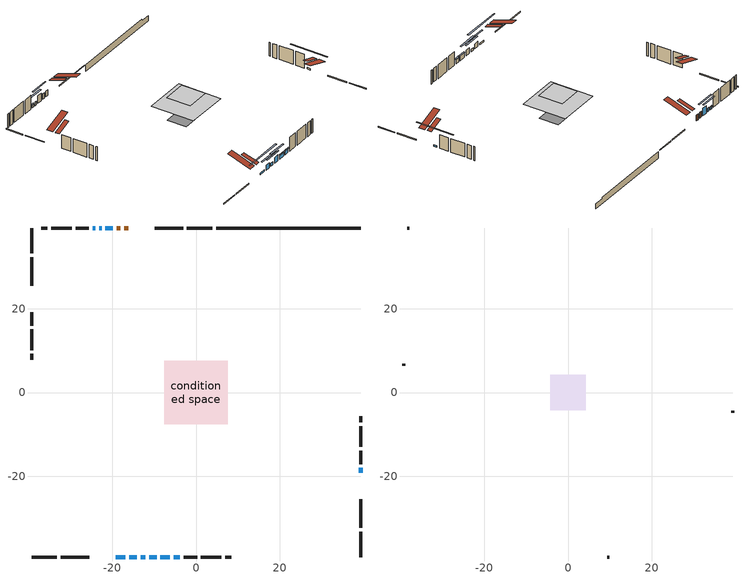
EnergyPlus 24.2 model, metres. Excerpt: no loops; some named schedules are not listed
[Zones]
conditioned space
 floor outside (Floor1 construction): -2.58,-2.58 -2.58,2.58 2.58,2.58 2.58,-2.58 z0.7
 floor adiabatic (AdiabaticFloorConstruction): -7.63,-7.63 -7.63,7.63 7.63,7.63 7.63,-7.63 z3.14
 floor foundation (Slab1 construction): -5.19,-3.42 -5.19,3.42 5.19,3.42 5.19,-3.42 z-1.62
 wall outside (RimJoist1 construction): 3.93,39.3 -2.15,39.3 / -39.3,-39.3 -33.22,-39.3 / -39.3,39.3 -39.3,33.22 / 39.3,-39.3 39.3,-33.22 z0.7:1
 wall outside (RimJoist2 construction): -3.08,39.3 -9.88,39.3 / -32.29,-39.3 -25.49,-39.3 / -39.3,32.29 -39.3,25.49 / 39.3,-32.29 39.3,-25.49 z0.7:1
 wall outside (AdiabaticWallConstruction 1): -16.21,39.3 -17.2,39.3 / -18.12,39.3 -18.97,39.3 z0.7:2.73
 wall outside (AdiabaticWallConstruction): -19.89,39.3 -21.62,39.3 z0.7:3.39; 39.3,-19.17 39.3,-18.02 / -19.17,-39.3 -16.88,-39.3 z0.7:1.23; -22.55,39.3 -23.14,39.3 z0.7:2; -15.95,-39.3 -14.17,-39.3 z0.7:2.43; -13.25,-39.3 -12.11,-39.3 z0.7:1.67; -11.18,-39.3 -9.43,-39.3 z0.7:2.71; -24.06,39.3 -24.65,39.3 z0.7:1.63; -8.5,-39.3 -6.22,-39.3 / -5.29,-39.3 -3.86,-39.3 z0.7:2.21
 wall outside (Wall1 construction): -25.58,39.3 -28.76,39.3 / -2.93,-39.3 0.25,-39.3 / -39.3,19.16 -39.3,15.98 / 39.3,-17.09 39.3,-13.91 z0.7:5.58
 wall outside (Wall2 construction): -29.69,39.3 -34.6,39.3 / 1.18,-39.3 6.09,-39.3 / -39.3,15.05 -39.3,10.14 / 39.3,-12.98 39.3,-8.07 z0.7:5.58
 wall outside (Wall3 construction): -35.53,39.3 -36.96,39.3 / 7.02,-39.3 8.45,-39.3 / -39.3,9.21 -39.3,7.78 / 39.3,-7.14 39.3,-5.71 z0.7:5.58
 wall foundation (FoundationWall1 construction): 4.85,39.3,-1.62 4.85,39.3,0.7 35.85,39.3,0.7 35.85,39.3,0.17 39.3,39.3,0.17 39.3,39.3,-1.62
 window (WindowConstruction): -19.89,39.3 -21.62,39.3 z0.7:3.39
 window (WindowConstruction 8): 39.3,-19.16 39.3,-18.02 z0.7:1.23
 window (WindowConstruction 9): -19.16,-39.3 -16.88,-39.3 z0.7:1.23
 window (WindowConstruction 1): -22.55,39.3 -23.14,39.3 z0.7:2
 window (WindowConstruction 2): -15.95,-39.3 -14.17,-39.3 z0.7:2.43
 window (WindowConstruction 3): -13.24,-39.3 -12.11,-39.3 z0.7:1.67
 window (WindowConstruction 4): -11.18,-39.3 -9.43,-39.3 z0.7:2.71
 window (WindowConstruction 5): -24.07,39.3 -24.65,39.3 z0.7:1.63
 window (WindowConstruction 6): -8.5,-39.3 -6.22,-39.3 z0.7:2.21
 window (WindowConstruction 7): -5.29,-39.3 -3.86,-39.3 z0.7:2.21
 door (Door): -16.21,39.3 -17.2,39.3 z0.7:2.73
 door (Door 1): -18.13,39.3 -18.97,39.3 z0.7:2.73
 ceiling adiabatic (AdiabaticFloorConstruction): 7.63,-7.63 7.63,7.63 -7.63,7.63 -7.63,-7.63 z3.14
 roof outside (Roof2 construction): -15.28,39.3,5.58 -15.28,34.03,7.33 -13.89,34.03,7.33 -13.89,39.3,5.58; -20.09,-39.3,5.58 -20.09,-34.03,7.33 -21.48,-34.03,7.33 -21.48,-39.3,5.58; -39.3,20.09,5.58 -34.03,20.09,7.33 -34.03,21.48,7.33 -39.3,21.48,5.58; 39.3,-20.09,5.58 34.03,-20.09,7.33 34.03,-21.48,7.33 39.3,-21.48,5.58
attic - vented
 floor to conditioned space (Floor2 construction Reversed): -4.18,-4.18 -4.18,4.18 4.18,4.18 4.18,-4.18 z5.58
 wall outside (Wall4 construction): -37.89,39.3 -38.37,39.3 / 9.38,-39.3 9.85,-39.3 / -39.3,6.85 -39.3,6.38 / 39.3,-4.78 39.3,-4.31 z0.7:5.58
 roof outside (Roof1 construction): -12.96,39.3,5.58 -12.96,31.15,8.29 -10.81,31.15,8.29 -10.81,39.3,5.58; -22.41,-39.3,5.58 -22.41,-31.15,8.29 -24.56,-31.15,8.29 -24.56,-39.3,5.58; -39.3,22.41,5.58 -31.15,22.41,8.29 -31.15,24.56,8.29 -39.3,24.56,5.58; 39.3,-22.41,5.58 31.15,-22.41,8.29 31.15,-24.56,8.29 39.3,-24.56,5.58
shading: -24.26,39.3 -17.26,39.3 -17.26,39.71 -24.26,39.71 z6.03; 39.3,-11.91 39.3,-25.28 39.71,-25.28 39.71,-11.91 z7.34; -10.77,-39.3 -25.28,-39.3 -25.28,-39.71 -10.77,-39.71 z7.34; -25.78,39.3 -19.91,39.3 -19.91,39.71 -25.78,39.71 z4.63; -11.53,-39.3 -18.59,-39.3 -18.59,-39.71 -11.53,-39.71 z5.07; -9.47,-39.3 -15.88,-39.3 -15.88,-39.71 -9.47,-39.71 z4.31; -6.79,-39.3 -13.82,-39.3 -13.82,-39.71 -6.79,-39.71 z5.35; -24.85,39.3 -23.87,39.3 -23.87,39.71 -24.85,39.71 z1.83; -6.02,-39.3 -8.7,-39.3 -8.7,-39.71 -6.02,-39.71 z2.41; -3.66,-39.3 -5.49,-39.3 -5.49,-39.71 -3.66,-39.71 z2.41
[Building]
Building 1: Terrain=Suburbs
[Site:Location]
Montreal Intl AP_QC: Latitude {deg}=45.47; Longitude {deg}=-73.74; Time Zone {hr}=-5; Elevation {m}=36; Keep Site Location Information=Yes
[Site:GroundTemperature:Shallow]
2.07863, -0.316383, -0.508184, 0.628371, 5.19101, 9.73239, 13.6695, 16.1636, 16.3755, 14.347, 10.5102, 6.10817
[Site:WaterMainsTemperature]
Calculation Method=Schedule; Temperature Schedule=mains temperature schedule
[Material] Roughness=Rough; Thermal Absorptance=0.9
Name | Thickness {m} | Conductivity {W/m-K} | Density {kg/m3} | Specific Heat {J/kg-K} | Solar Absorptance | Visible Absorptance
asphalt or fiberglass shingles | 0.00635 | 0.162714 | 1121.4 | 1465.45 | 0.4 | 0.4
ceiling loosefill ins | 0.169333 | 0.0480833 | 16.02 | 1046.75 | 0.7 | 0.7
ceiling stud and cavity | 0.1397 | 0.515167 | 65.682 | 1177.47 | 0.7 | 0.7
concrete 4.0 in. | 0.1016 | 1.803125 | 2242.8 | 837.4 | 0.7 | 0.7
concrete 8.0 in. | 0.2032 | 1.803125 | 2242.8 | 837.4 | 0.7 | 0.7
door material | 0.04445 | 0.188738 | 512.64 | 1214.23 | 0.7 | 0.7
exterior vertical ins | 0.0648523 | 0.029427 | 32.04 | 1214.23 | 0.7 | 0.7
floor covering | 0.0127 | 0.0433444 | 54.468 | 1339.84 | 0.6 | 0.6
floor rigid ins; rim joist rigid ins; roof rigid ins; wall rigid ins | 0.051816 | 0.029427 | 32.04 | 1214.23 | 0.7 | 0.7
floor rigid ins 1; wall rigid ins 1 | 0.512978 | 0.029427 | 32.04 | 1214.23 | 0.7 | 0.7
floor stud and cavity | 0.1397 | 0.352303 | 92.3553 | 1139.71 | 0.7 | 0.7
floor stud and cavity 1 | 0.1397 | 1.75129 | 37.0049 | 1207.88 | 0.7 | 0.7
furniture material conditioned space 1 | 0.1524 | 0.115458 | 640.8 | 1214.23 | 0.6 | 0.6
gypsum board | 0.0127 | 0.160291 | 801 | 837.4 | 0.6 | 0.6
gypsum board 1 | 0.0127 | 0.160291 | 801 | 837.4 | 0.7 | 0.7
osb sheathing 0.5 in. | 0.0127 | 0.115458 | 512.64 | 1214.23 | 0.7 | 0.7
osb sheathing 0.75 in. | 0.01905 | 0.115458 | 512.64 | 1214.23 | 0.7 | 0.7
osb sheathing 2.0 in. | 0.0508 | 0.115458 | 512.64 | 1214.23 | 0.7 | 0.7
rim joist stud and cavity | 0.0508 | 0.034693 | 125.044 | 1163.47 | 0.6 | 0.6
rim joist stud and cavity 1 | 0.0508 | 0.268173 | 125.044 | 1163.47 | 0.6 | 0.6
roof stud and cavity | 0.2032 | 0.153094 | 78.34581 | 1123.46 | 0.7 | 0.7
wall stud and cavity | 0.1397 | 0.14747 | 139.0536 | 1170.24 | 0.7 | 0.7
wall stud and cavity 1 | 0.1397 | 0.148854 | 139.0536 | 1170.24 | 0.7 | 0.7
wall stud and cavity 2 | 0.1397 | 0.145044 | 139.0536 | 1170.24 | 0.7 | 0.7
wall stud and cavity 3 | 0.0889 | 6.1454 | 50.32683 | 1063.81 | 0.6 | 0.6
wall stud and cavity 4 | 0.0889 | 0.380278 | 52.3479 | 1209.89 | 0.7 | 0.7
wall stud and cavity 5 | 0.0889 | 0.391764 | 83.0341 | 1211.67 | 0.7 | 0.7
wood siding | 0.0254 | 0.102417 | 544.68 | 1172.36 | 0.4 | 0.4
wood siding 1 | 0.00254 | 0.102417 | 544.68 | 1172.36 | 0.4 | 0.4
wood siding 2; wood siding 3; wood siding 4 | 0.0254 | 0.102417 | 544.68 | 1172.36 | 0.7 | 0.7
[WindowMaterial:SimpleGlazingSystem]
Name | U-Factor {W/m2-K} | Solar Heat Gain Coefficient
WindowMaterial | 1.99127 | 0.62
WindowMaterial 1 | 2.166157 | 0.49
WindowMaterial 2 | 3.11893 | 0.62
WindowMaterial 3 | 3.929176 | 0.59
WindowMaterial 4 | 3.56749 | 0.61
WindowMaterial 5 | 2.19284 | 0.47
WindowMaterial 6 | 3.50276 | 0.61
WindowMaterial 7 | 3.3591 | 0.61
WindowMaterial 8 | 4.58896 | 0.56
[Construction]
AdiabaticFloorConstruction: floor stud and cavity 1, floor rigid ins 1, osb sheathing 0.75 in., floor covering
AdiabaticWallConstruction: wood siding 3, wall rigid ins 1, wall stud and cavity 4, gypsum board
AdiabaticWallConstruction 1: wood siding 4, wall rigid ins 1, wall stud and cavity 4, gypsum board
Door; Door 1: door material
Floor1 construction: floor stud and cavity, floor rigid ins, osb sheathing 0.75 in., floor covering
Floor2 construction Reversed: gypsum board, ceiling stud and cavity, ceiling loosefill ins
FoundationWall1 construction: concrete 8.0 in., gypsum board 1
furniture construction conditioned space 1: furniture material conditioned space 1
PartitionWallConstruction: gypsum board, wall stud and cavity 5, gypsum board
RimJoist1 construction: wood siding 2, rim joist rigid ins, osb sheathing 2.0 in., rim joist stud and cavity
RimJoist2 construction: wood siding 2, rim joist rigid ins, osb sheathing 2.0 in., rim joist stud and cavity 1
Roof1 construction: asphalt or fiberglass shingles
Roof2 construction: asphalt or fiberglass shingles, roof rigid ins, osb sheathing 0.75 in., roof stud and cavity, gypsum board
Slab1 construction: concrete 4.0 in.
Wall1 construction: wood siding, wall rigid ins, osb sheathing 0.5 in., wall stud and cavity, gypsum board
Wall2 construction: wood siding, wall rigid ins, osb sheathing 0.5 in., wall stud and cavity 1, gypsum board
Wall3 construction: wood siding, wall rigid ins, osb sheathing 0.5 in., wall stud and cavity 2, gypsum board
Wall4 construction: wood siding 1, wall stud and cavity 3
WindowConstruction: WindowMaterial
WindowConstruction 1: WindowMaterial 1
WindowConstruction 2: WindowMaterial 2
WindowConstruction 3: WindowMaterial 3
WindowConstruction 4: WindowMaterial 4
WindowConstruction 5: WindowMaterial 5
WindowConstruction 6: WindowMaterial 6
WindowConstruction 7: WindowMaterial 7
WindowConstruction 8; WindowConstruction 9: WindowMaterial 8
[Zone] Multiplier=1; Part of Total Floor Area=Yes
Name | Volume {m3}
attic - vented | 30.9002
conditioned space | 607.9
[Space]
Name | Zone | Volume {m3}
attic - vented 1 | attic - vented | 30.9002
conditioned space 1 | conditioned space | 607.9
[ZoneInfiltration:EffectiveLeakageArea]
infil attic - vented 1: Zone or Space=attic - vented 1; Schedule=Always On Discrete; Effective Air Leakage Area {cm2}=2802; Stack Coefficient=0.000528083; Wind Coefficient=1.55264e-05
[ZoneMixing]
whole house fan mix: Zone or Space=attic - vented; Schedule=Always On Continuous; Design Flow Rate Calculation Method=Flow/Zone; Design Flow Rate {m3/s}=0; Source Zone or Space=conditioned space
[SurfaceProperty:ExposedFoundationPerimeter]
Slab1: Exposed Perimeter Calculation Method=TotalExposedPerimeter; Total Exposed Perimeter {m}=34.443
[InternalMass] Zone or ZoneList=conditioned space; Space or SpaceList=conditioned space 1
Name | Construction | Surface Area {m2}
furniture mass conditioned space 1 | furniture construction conditioned space 1 | 132.1
partition wall mass | PartitionWallConstruction | 330.25
[Lights]
interior lighting: Zone or ZoneList or Space or SpaceList=conditioned space 1; Schedule=interior lighting schedule; Design Level Calculation Method=LightingLevel; Lighting Level {W}=343.2; Return Air Fraction=0; Fraction Radiant=0.6; Fraction Visible=0.2; Fraction Replaceable=1
[People]
occupants: Zone or ZoneList or Space or SpaceList=conditioned space 1; Number of People Schedule=occupants schedule; Number of People Calculation Method=People; Number of People=3; Fraction Radiant=0.314171; Sensible Heat Fraction=0.56303; Activity Level Schedule=occupants activity schedule; Carbon Dioxide Generation Rate {m3/s-W}=0; Enable ASHRAE 55 Comfort Warnings=No; Mean Radiant Temperature Calculation Type=EnclosureAveraged
[ElectricEquipment] Zone or ZoneList or Space or SpaceList=conditioned space 1; Design Level Calculation Method=EquipmentLevel
Name | Schedule | Design Level {W} | Fraction Latent | Fraction Radiant | Fraction Lost
clothes dryer | clothes dryer schedule | 140.772 | 0.015 | 0.081 | 0.85
clothes washer | clothes washer schedule | 32.1985 | 0.03 | 0.162 | 0.7
cooking range | cooking range schedule | 215.147 | 0.08 | 0.432 | 0.2
dishwasher | dishwasher schedule | 66.8632 | 0.3 | 0.18 | 0.4
fridge | fridge schedule | 72.9452 | 0 | 0.6 | 0
mech vent bath fan 0 | mech vent bath fan 0 schedule | 50.2 | 0 | 0 | 1
mech vent bath fan 1 | mech vent bath fan 1 schedule | 50.2 | 0 | 0 | 1
mech vent house fan | mech vent house fan schedule | 14.1667 | 0 | 0 | 1
mech vent house fan cfis | mech vent house fan cfis schedule | 0 | 0 | 0 | 0
mech vent range fan 0 | mech vent range fan 0 schedule | 57 | 0 | 0 | 1
misc plug loads | misc plug loads schedule | 494.7 | 0.045 | 0.513 | 0.1
whole house fan | Always On Discrete | 0 | 0 | 0 | 1
[OtherEquipment] Zone or ZoneList or Space or SpaceList=conditioned space 1; Design Level Calculation Method=EquipmentLevel
Name | Fuel Type | Schedule | Design Level {W} | Fraction Latent | Fraction Radiant | Fraction Lost
clothes dryer 1 | Electricity | clothes dryer schedule | 0 | 0.015 | 0.081 | 0.85
cooking range 1 | Electricity | cooking range schedule | 0 | 0.08 | 0.432 | 0.2
general water use latent | None | general water use schedule | 62.594 | 1 | 0 | 0
general water use sensible | None | general water use schedule | -61.6891 | 0 | 0.6 | 0
mech vent house fan latent load | None | Always On Discrete | 0 | 1 | 0 | 0
mech vent house fan sensible load | None | Always On Discrete | 0 | 0 | 0 | 0
water heater energy adjustment1 | Electricity | Always On Discrete | 0.01 | 0 | 0 | 1
[ZoneInfiltration:DesignFlowRate] Zone or ZoneList or Space or SpaceList=conditioned space 1; Schedule=Always On Discrete; Design Flow Rate Calculation Method=Flow/Zone; Design Flow Rate {m3/s}=0
infil flow; natural vent flow; whole house fan flow
[ZoneControl:Thermostat]
conditioned space Thermostat: Zone or ZoneList=conditioned space; Control Type Schedule=conditioned space Thermostat Schedule; Control 1=conditioned space temperature setpoint; Temperature Difference Between Cutout And Setpoint {deltaC}=0
[ZoneHVAC:Baseboard:Convective:Electric]
electric baseboard: Availability Schedule=Always On Discrete; Heating Design Capacity {W}=13007.1; Efficiency=1
[AirLoopHVAC:UnitarySystem]
unit heater unitary system: Control Type=Load; Controlling Zone or Thermostat Location=conditioned space; Dehumidification Control Type=None; Availability Schedule=Always On Discrete; Supply Fan=unit heater supply fan; Fan Placement=BlowThrough; Supply Air Fan Operating Mode Schedule=unit heater auto fan schedule; Heating Coil=unit heater htg coil; DX Heating Coil Sizing Ratio=1; Use DOAS DX Cooling Coil=No; Minimum Supply Air Temperature {C}=2; Latent Load Control=SensibleOnlyLoadControl; Cooling Supply Air Flow Rate Method=None; Heating Supply Air Flow Rate Method=SupplyAirFlowRate; Heating Supply Air Flow Rate {m3/s}=0.00141584; No Load Supply Air Flow Rate Method=SupplyAirFlowRate; No Load Supply Air Flow Rate {m3/s}=0; No Load Supply Air Flow Rate Control Set To Low Speed=Yes; Maximum Supply Air Temperature {C}=48.8889; Maximum Outdoor Dry-Bulb Temperature for Supplemental Heater Operation {C}=21; Ancillary On-Cycle Electric Power {W}=0; Ancillary Off-Cycle Electric Power {W}=0
[Fan:SystemModel]
unit heater supply fan: Availability Schedule=Always On Discrete; Design Maximum Air Flow Rate {m3/s}=0.00141584; Speed Control Method=Discrete; Electric Power Minimum Flow Rate Fraction=0.2; Design Pressure Rise {Pa}=500; Motor Efficiency=1; Motor In Air Stream Fraction=1; Design Electric Power Consumption {W}=Autosize; Design Power Sizing Method=PowerPerFlow; Electric Power Per Unit Flow Rate {W/(m3/s)}=1e-06; Electric Power Per Unit Flow Rate Per Unit Pressure {W/((m3/s)-Pa)}=1.66667; Fan Total Efficiency=0.7; Motor Loss Radiative Fraction=0; Number of Speeds=1; Speed Flow Fraction 1=1; Speed Electric Power Fraction 1=1
[Coil:Heating:Fuel]
unit heater htg coil: Availability Schedule=Always On Discrete; Fuel Type=OtherFuel1; Burner Efficiency=0.3; Nominal Capacity {W}=0.293071; On Cycle Parasitic Electric Load {W}=0; Off Cycle Parasitic Fuel Load {W}=0
[Zone equipment]
conditioned space: electric baseboard, unit heater unitary system
[Foundation:Kiva]
Foundation Kiva 1: Initial Indoor Air Temperature {C}=18; Wall Height Above Grade {m}=0.699973; Wall Depth Below Slab {m}=0.2032; Custom Block Material Name 1=exterior vertical ins; Custom Block Depth 1 {m}=2.31999; Custom Block X Position 1 {m}=0.2159; Custom Block Z Position 1 {m}=0
[Foundation:Kiva:Settings]
Soil Conductivity {W/m-K}=0.849921; Soil Density {kg/m3}=1842.3; Soil Specific Heat {J/kg-K}=418.7; Ground Solar Absorptivity=0.9; Ground Thermal Absorptivity=0.9; Ground Surface Roughness {m}=0.03; Far-Field Width {m}=40; Deep-Ground Boundary Condition=ZeroFlux; Deep-Ground Depth {m}=40; Minimum Cell Dimension {m}=0.2; Maximum Cell Growth Coefficient=3; Simulation Timestep=Timestep
[Exterior:Lights]
exterior lighting: Schedule=exterior lighting schedule; Design Level {W}=75.6
[EnergyManagementSystem:GlobalVariable]
infil_program_Qfan
infil_program_Qinf
natural_vent_program_Qnv
natural_vent_program_Qwhf
[EnergyManagementSystem:Sensor]
Name | Output:Variable or Output:Meter Index Key | Output:Variable or Output:Meter
airflow_gain | infil flow | Infiltration Sensible Heat Gain Energy
airflow_gain_1 | natural vent flow | Infiltration Sensible Heat Gain Energy
airflow_gain_2 | whole house fan flow | Infiltration Sensible Heat Gain Energy
airflow_loss | infil flow | Infiltration Sensible Heat Loss Energy
airflow_loss_1 | natural vent flow | Infiltration Sensible Heat Loss Energy
airflow_loss_2 | whole house fan flow | Infiltration Sensible Heat Loss Energy
clg_load_cond |  | Cooling:EnergyTransfer:Zone:CONDITIONED SPACE
clg_sp_s; clg_sp_s_1 | cooling setpoint | Schedule Value
clothes_dryer_exhaust_0_sch_s | clothes dryer exhaust 0 schedule | Schedule Value
conditioned_space_clg_unmet_s | conditioned space | Zone Cooling Setpoint Not Met Time
conditioned_space_htg_unmet_s | conditioned space | Zone Heating Setpoint Not Met Time
cool_season | cooling season schedule | Schedule Value
fridge_tin_s | conditioned space | Zone Mean Air Temperature
htg_load_cond |  | Heating:EnergyTransfer:Zone:CONDITIONED SPACE
htg_sp_s; htg_sp_s_1 | heating setpoint | Schedule Value
ig_ee_conv | clothes dryer | Electric Equipment Convective Heating Energy
ig_ee_conv_2 | cooking range | Electric Equipment Convective Heating Energy
ig_ee_conv_4 | fridge | Electric Equipment Convective Heating Energy
ig_ee_conv_5 | misc plug loads | Electric Equipment Convective Heating Energy
ig_ee_conv_6 | whole house fan | Electric Equipment Convective Heating Energy
ig_ee_rad | clothes dryer | Electric Equipment Radiant Heating Energy
ig_ee_rad_2 | cooking range | Electric Equipment Radiant Heating Energy
ig_ee_rad_4 | fridge | Electric Equipment Radiant Heating Energy
ig_ee_rad_5 | misc plug loads | Electric Equipment Radiant Heating Energy
ig_ee_rad_6 | whole house fan | Electric Equipment Radiant Heating Energy
ig_lgt_conv | interior lighting | Lights Convective Heating Energy
ig_lgt_rad | interior lighting | Lights Radiant Heating Energy
ig_lgt_vis | interior lighting | Lights Visible Radiation Heating Energy
ig_oe_conv | clothes dryer 1 | Other Equipment Convective Heating Energy
ig_oe_conv_1 | cooking range 1 | Other Equipment Convective Heating Energy
ig_oe_conv_2 | general water use latent | Other Equipment Convective Heating Energy
ig_oe_conv_3 | general water use sensible | Other Equipment Convective Heating Energy
ig_oe_conv_4 | water heater energy adjustment1 | Other Equipment Convective Heating Energy
ig_oe_rad | clothes dryer 1 | Other Equipment Radiant Heating Energy
ig_oe_rad_1 | cooking range 1 | Other Equipment Radiant Heating Energy
ig_oe_rad_2 | general water use latent | Other Equipment Radiant Heating Energy
ig_oe_rad_3 | general water use sensible | Other Equipment Radiant Heating Energy
ig_oe_rad_4 | water heater energy adjustment1 | Other Equipment Radiant Heating Energy
ig_ppl_conv | occupants | People Convective Heating Energy
ig_ppl_rad | occupants | People Radiant Heating Energy
im_conv | furniture mass conditioned space 1 | Surface Inside Face Convection Heat Gain Energy
im_conv_1 | partition wall mass | Surface Inside Face Convection Heat Gain Energy
im_ig | furniture mass conditioned space 1 | Surface Inside Face Internal Gains Radiation Heat Gain Energy
im_ig_1 | partition wall mass | Surface Inside Face Internal Gains Radiation Heat Gain Energy
im_lgt | furniture mass conditioned space 1 | Surface Inside Face Lights Radiation Heat Gain Energy
im_lgt_1 | partition wall mass | Surface Inside Face Lights Radiation Heat Gain Energy
im_sol | furniture mass conditioned space 1 | Surface Inside Face Solar Radiation Heat Gain Energy
im_sol_1 | partition wall mass | Surface Inside Face Solar Radiation Heat Gain Energy
im_surf | furniture mass conditioned space 1 | Surface Inside Face Net Surface Thermal Radiation Heat Gain Energy
im_surf_1 | partition wall mass | Surface Inside Face Net Surface Thermal Radiation Heat Gain Energy
mech_vent_bath_fan_0_sch_s | mech vent bath fan 0 schedule | Schedule Value
mech_vent_bath_fan_1_sch_s | mech vent bath fan 1 schedule | Schedule Value
mech_vent_range_fan_0_sch_s | mech vent range fan 0 schedule | Schedule Value
mv_conv | mech vent bath fan 0 | Electric Equipment Convective Heating Energy
mv_conv_1 | mech vent bath fan 1 | Electric Equipment Convective Heating Energy
mv_conv_2 | mech vent house fan | Electric Equipment Convective Heating Energy
mv_conv_3 | mech vent house fan cfis | Electric Equipment Convective Heating Energy
mv_conv_4 | mech vent range fan 0 | Electric Equipment Convective Heating Energy
mv_conv_5 | mech vent house fan latent load | Other Equipment Convective Heating Energy
mv_conv_6 | mech vent house fan sensible load | Other Equipment Convective Heating Energy
mv_rad | mech vent bath fan 0 | Electric Equipment Radiant Heating Energy
mv_rad_1 | mech vent bath fan 1 | Electric Equipment Radiant Heating Energy
mv_rad_2 | mech vent house fan | Electric Equipment Radiant Heating Energy
mv_rad_3 | mech vent house fan cfis | Electric Equipment Radiant Heating Energy
mv_rad_4 | mech vent range fan 0 | Electric Equipment Radiant Heating Energy
mv_rad_5 | mech vent house fan latent load | Other Equipment Radiant Heating Energy
mv_rad_6 | mech vent house fan sensible load | Other Equipment Radiant Heating Energy
natural_vent_s | natural vent schedule | Schedule Value
out_pb_s |  | Site Outdoor Air Barometric Pressure
out_wt_s |  | Site Outdoor Air Humidity Ratio
site_vw_s |  | Site Wind Speed
ss_back_out | Window1 | Surface Window Shortwave from Zone Back Out Window Heat Transfer Rate
ss_back_out_1 | Window10 | Surface Window Shortwave from Zone Back Out Window Heat Transfer Rate
ss_back_out_2 | Window11 | Surface Window Shortwave from Zone Back Out Window Heat Transfer Rate
ss_back_out_3 | Window2 | Surface Window Shortwave from Zone Back Out Window Heat Transfer Rate
ss_back_out_4 | Window3 | Surface Window Shortwave from Zone Back Out Window Heat Transfer Rate
ss_back_out_5 | Window4 | Surface Window Shortwave from Zone Back Out Window Heat Transfer Rate
ss_back_out_6 | Window5 | Surface Window Shortwave from Zone Back Out Window Heat Transfer Rate
ss_back_out_7 | Window6 | Surface Window Shortwave from Zone Back Out Window Heat Transfer Rate
ss_back_out_8 | Window7 | Surface Window Shortwave from Zone Back Out Window Heat Transfer Rate
ss_back_out_9 | Window9 | Surface Window Shortwave from Zone Back Out Window Heat Transfer Rate
ss_conv | Door1 | Surface Inside Face Convection Heat Gain Energy
ss_conv_1 | Door2 | Surface Inside Face Convection Heat Gain Energy
ss_conv_10 | Window7 | Surface Inside Face Convection Heat Gain Energy
ss_conv_11 | Window9 | Surface Inside Face Convection Heat Gain Energy
ss_conv_2 | Window1 | Surface Inside Face Convection Heat Gain Energy
ss_conv_3 | Window10 | Surface Inside Face Convection Heat Gain Energy
ss_conv_4 | Window11 | Surface Inside Face Convection Heat Gain Energy
ss_conv_5 | Window2 | Surface Inside Face Convection Heat Gain Energy
ss_conv_6 | Window3 | Surface Inside Face Convection Heat Gain Energy
ss_conv_7 | Window4 | Surface Inside Face Convection Heat Gain Energy
ss_conv_8 | Window5 | Surface Inside Face Convection Heat Gain Energy
ss_conv_9 | Window6 | Surface Inside Face Convection Heat Gain Energy
ss_ig | Door1 | Surface Inside Face Internal Gains Radiation Heat Gain Energy
ss_ig_1 | Door2 | Surface Inside Face Internal Gains Radiation Heat Gain Energy
ss_ig_10 | Window7 | Surface Inside Face Internal Gains Radiation Heat Gain Energy
ss_ig_11 | Window9 | Surface Inside Face Internal Gains Radiation Heat Gain Energy
ss_ig_2 | Window1 | Surface Inside Face Internal Gains Radiation Heat Gain Energy
ss_ig_3 | Window10 | Surface Inside Face Internal Gains Radiation Heat Gain Energy
ss_ig_4 | Window11 | Surface Inside Face Internal Gains Radiation Heat Gain Energy
ss_ig_5 | Window2 | Surface Inside Face Internal Gains Radiation Heat Gain Energy
ss_ig_6 | Window3 | Surface Inside Face Internal Gains Radiation Heat Gain Energy
ss_ig_7 | Window4 | Surface Inside Face Internal Gains Radiation Heat Gain Energy
ss_ig_8 | Window5 | Surface Inside Face Internal Gains Radiation Heat Gain Energy
ss_ig_9 | Window6 | Surface Inside Face Internal Gains Radiation Heat Gain Energy
ss_lgt | Door1 | Surface Inside Face Lights Radiation Heat Gain Energy
